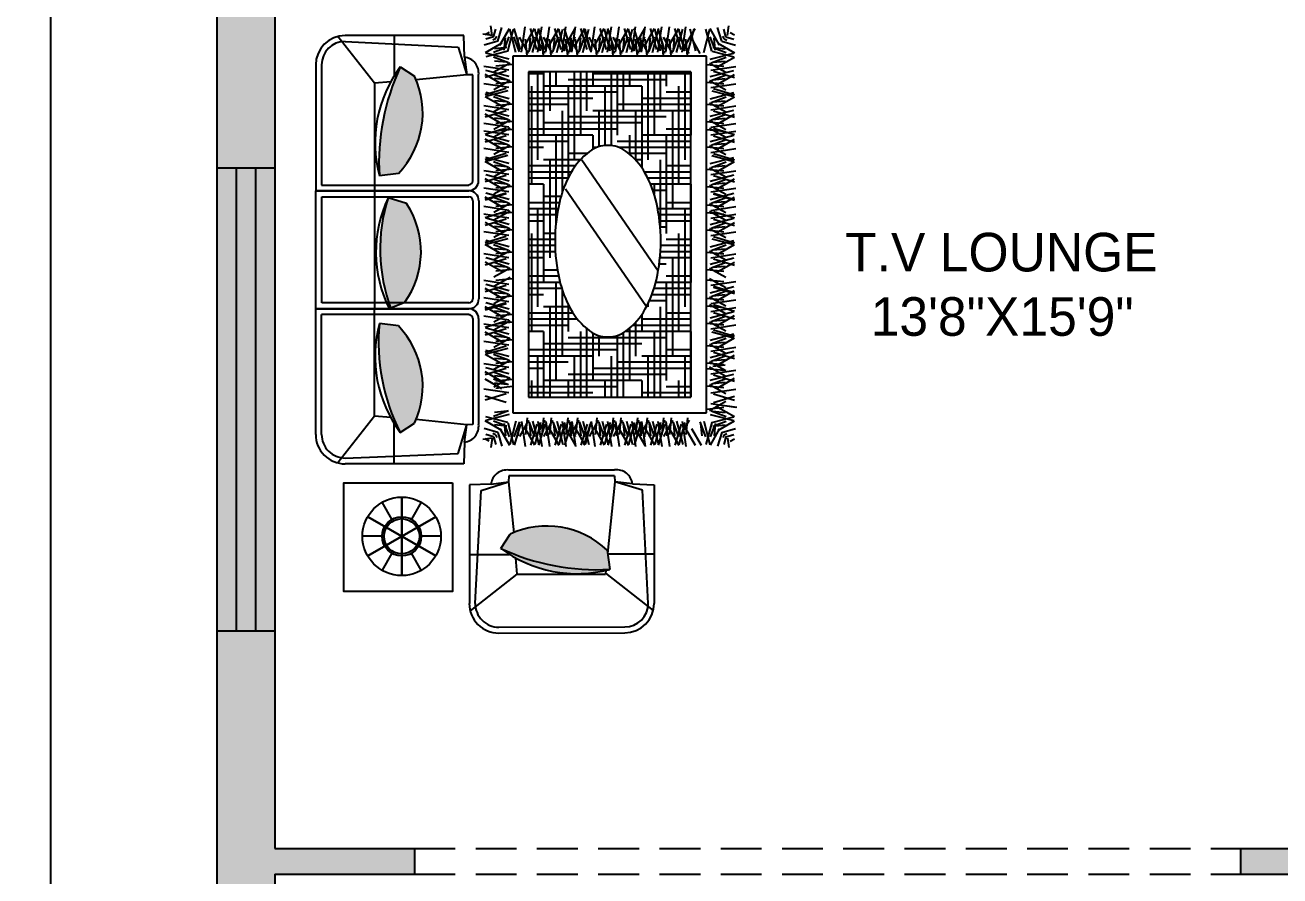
# Model space of a CAD drawing. Header units: inches. Extents: x -1202318 to 15458, y 120 to 819423.
# Drawn here: x 2437.7 to 2632.8, y 543.8 to 676.1 of the extents above; entities that cross this region are included whole.
import ezdxf

# ---------------------------------------------------------------- set-up
doc = ezdxf.new("R2010")
doc.units = ezdxf.units.IN
doc.header["$PDMODE"] = 98
doc.linetypes.add('HIDDEN', pattern=[9.525, 6.35, -3.175])
doc.styles.add('style 2', font='', dxfattribs={"height": 6})
doc.styles.get('style 2').set_extended_font_data('Bahnschrift')
doc.dimstyles.new('ISO-25', dxfattribs={"dimtxt": 6, "dimasz": 2.67, "dimexe": 1.25, "dimexo": 0.625, "dimgap": 0.645, "dimtad": 0, "dimdec": 0, "dimlunit": 3, "dimtxsty": 'style 2', "dimblk": 'DOT', "dimcen": 2.485, "dimclrd": 3, "dimclrt": 256, "dimadec": 0, "dimazin": 0, "dimtfac": 1, "dimtdec": 0, "dimtmove": 0, "dimatfit": 3, "dimfxl": 1, "dimarcsym": 1})

# ---------------------------------------------------------------- blocks, each defined once
blk = doc.blocks.new('W1')
for p, q in [((-36, 9), (-36, 0)), ((-36, 9), (36, 9)), ((36, 9), (36, 0)), ((-36, 0), (36, 0))]:
    blk.add_line(p, q)
at = {"ltscale": 0.25}
for p, q in [((-36, 6), (36, 6)), ((-36, 3), (36, 3))]:
    blk.add_line(p, q, dxfattribs=at)
blk = doc.blocks.new('A$C221E0E82')
for p, q in [((892.1, 2154.4), (904.4, 2175.6)), ((914.7, 2131.9), (925.4, 2172.8)), ((936.6, 2110), (958, 2180.9)), ((947.6, 2089.8), (997.5, 2175.6)), ((988.3, 2058.3), (1018.4, 2172.8)), ((1030.2, 2050.5), (998.1, 2172.8)), ((1068.9, 2089.8), (1019, 2175.6)), ((1087.2, 2052.8), (1067.5, 2183.6)), ((1120.6, 2050.5), (1088.5, 2172.8)), ((1092.5, 2066.4), (1125.5, 2175.7)), ((1159.3, 2089.8), (1109.5, 2175.6)), ((1177.6, 2052.8), (1157.9, 2183.6)), ((1182.9, 2066.4), (1215.9, 2175.7)), ((1194.3, 2058.3), (1224.4, 2172.8)), ((1236.2, 2050.5), (1204, 2172.8)), ((1274.9, 2089.8), (1225, 2175.6)), ((1293.2, 2052.8), (1273.4, 2183.6)), ((1326.6, 2050.5), (1294.4, 2172.8)), ((1298.4, 2066.4), (1331.4, 2175.7)), ((1365.3, 2089.8), (1315.4, 2175.6)), ((1383.6, 2052.8), (1363.8, 2183.6)), ((1388.8, 2066.4), (1421.8, 2175.7)), ((1423.8, 2052.8), (1404, 2183.6)), ((1457.2, 2050.5), (1425, 2172.8)), ((1429, 2066.4), (1462, 2175.7)), ((1495.9, 2089.8), (1446, 2175.6)), ((1514.2, 2052.8), (1494.4, 2183.6)), ((1519.4, 2066.4), (1552.4, 2175.7)), ((1530.8, 2058.3), (1560.9, 2172.8)), ((1572.7, 2050.5), (1540.6, 2172.8)), ((1611.4, 2089.8), (1561.5, 2175.6)), ((1629.7, 2052.8), (1610, 2183.6)), ((1663.1, 2050.5), (1631, 2172.8)), ((1635, 2066.4), (1668, 2175.7)), ((1701.8, 2089.8), (1652, 2175.6)), ((1720.1, 2052.8), (1700.4, 2183.6)), ((1725.4, 2066.4), (1758.4, 2175.7)), ((1758.6, 2050.5), (1726.4, 2172.8)), ((1730.4, 2066.4), (1763.4, 2175.7)), ((1797.3, 2089.8), (1747.4, 2175.6)), ((1815.6, 2052.8), (1795.8, 2183.6)), ((1820.8, 2066.4), (1853.8, 2175.7)), ((1855.7, 2052.8), (1836, 2183.6)), ((1889.2, 2050.5), (1857, 2172.8)), ((1861, 2066.4), (1894, 2175.7)), ((1927.9, 2089.8), (1878, 2175.6)), ((1946.2, 2052.8), (1926.4, 2183.6)), ((1951.4, 2066.4), (1984.4, 2175.7)), ((1962.8, 2058.3), (1992.9, 2172.8)), ((2004.7, 2050.5), (1972.6, 2172.8)), ((2043.4, 2089.8), (1993.5, 2175.6)), ((2061.7, 2052.8), (2042, 2183.6)), ((2095.1, 2050.5), (2063, 2172.8)), ((2067, 2066.4), (2100, 2175.7)), ((2133.8, 2089.8), (2083.9, 2175.6)), ((2204.8, 2052.8), (2185, 2183.6)), ((2210, 2066.4), (2243, 2175.7)), ((2243.2, 2050.5), (2211.1, 2172.8)), ((2215.1, 2066.4), (2248.1, 2175.7)), ((2281.9, 2089.8), (2232, 2175.6)), ((2300.2, 2052.8), (2280.5, 2183.6)), ((2305.5, 2066.4), (2338.5, 2175.7)), ((2340.4, 2052.8), (2320.7, 2183.6)), ((2373.8, 2050.5), (2341.7, 2172.8)), ((2345.7, 2066.4), (2378.7, 2175.7)), ((2412.5, 2089.8), (2362.6, 2175.6)), ((2430.8, 2052.8), (2411.1, 2183.6)), ((2436.1, 2066.4), (2469.1, 2175.7)), ((2447.5, 2058.3), (2477.6, 2172.8)), ((2489.4, 2050.5), (2457.2, 2172.8)), ((2528.1, 2089.8), (2478.2, 2175.6)), ((2546.4, 2052.8), (2526.6, 2183.6)), ((2579.8, 2050.5), (2547.6, 2172.8)), ((2551.6, 2066.4), (2584.6, 2175.7)), ((2618.5, 2089.8), (2568.6, 2175.6)), ((2665.1, 2052.8), (2645.4, 2183.6)), ((2698.6, 2050.5), (2666.4, 2172.8)), ((2670.4, 2066.4), (2703.4, 2175.7)), ((2737.3, 2089.8), (2687.4, 2175.6)), ((2764.1, 2052.8), (2744.3, 2183.6)), ((2769.3, 2066.4), (2802.3, 2175.7)), ((2813.7, 2066.4), (2780.7, 2175.7)), ((2818.9, 2052.8), (2838.7, 2183.6)), ((2830.9, 2139.1), (2838.4, 2188.7)), ((2837.2, 2089.8), (2887.1, 2175.6)), ((2875.9, 2050.5), (2908.1, 2172.8)), ((2917.8, 2058.3), (2887.7, 2172.8)), ((2958.6, 2089.8), (2908.7, 2175.6)), ((2969.6, 2110), (2948.2, 2180.9)), ((2991.5, 2131.9), (2980.8, 2172.8)), ((3014, 2154.4), (3001.7, 2175.6)), ((907.4, 2139.1), (857.8, 2146.6)), ((936.6, 2110), (865.6, 2088.6)), ((956.8, 2099), (871, 2049.1)), ((914.7, 2131.9), (873.8, 2121.2)), ((923.7, 2122.8), (910.8, 2115.6)), ((923.7, 2122.8), (931, 2135.8)), ((970, 2063), (976, 2127.2)), ((973.7, 2072.9), (996.2, 2132.6)), ((1049.7, 2054.9), (1020.3, 2132.6)), ((1046.5, 2063), (1040.5, 2127.2)), ((1051.3, 2046.3), (1098.5, 2130.6)), ((1058.4, 2033.2), (1067.3, 2120.3)), ((1140.1, 2054.9), (1110.7, 2132.6)), ((1136.9, 2063), (1130.9, 2127.2)), ((1141.7, 2046.3), (1188.9, 2130.6)), ((1148.8, 2033.2), (1157.8, 2120.3)), ((1255.6, 2054.9), (1226.2, 2132.6)), ((1252.5, 2063), (1246.5, 2127.2)), ((1257.2, 2046.3), (1304.4, 2130.6)), ((1264.3, 2033.2), (1273.3, 2120.3)), ((1346, 2054.9), (1316.7, 2132.6)), ((1342.9, 2063), (1336.9, 2127.2)), ((1347.7, 2046.3), (1394.8, 2130.6)), ((1354.7, 2033.2), (1363.7, 2120.3)), ((1387.8, 2046.3), (1435, 2130.6)), ((1394.9, 2033.2), (1403.9, 2120.3)), ((1476.6, 2054.9), (1447.3, 2132.6)), ((1473.5, 2063), (1467.5, 2127.2)), ((1478.3, 2046.3), (1525.4, 2130.6)), ((1485.3, 2033.2), (1494.3, 2120.3)), ((1592.2, 2054.9), (1562.8, 2132.6)), ((1589, 2063), (1583, 2127.2)), ((1593.8, 2046.3), (1641, 2130.6)), ((1600.9, 2033.2), (1609.8, 2120.3)), ((1682.6, 2054.9), (1653.2, 2132.6)), ((1679.4, 2063), (1673.4, 2127.2)), ((1684.2, 2046.3), (1731.4, 2130.6)), ((1691.3, 2033.2), (1700.3, 2120.3)), ((1778, 2054.9), (1748.6, 2132.6)), ((1774.9, 2063), (1768.9, 2127.2)), ((1779.6, 2046.3), (1826.8, 2130.6)), ((1786.7, 2033.2), (1795.7, 2120.3)), ((1819.8, 2046.3), (1867, 2130.6)), ((1826.9, 2033.2), (1835.9, 2120.3)), ((1908.6, 2054.9), (1879.2, 2132.6)), ((1905.5, 2063), (1899.5, 2127.2)), ((1910.2, 2046.3), (1957.4, 2130.6)), ((1917.3, 2033.2), (1926.3, 2120.3)), ((2024.2, 2054.9), (1994.8, 2132.6)), ((2021, 2063), (2015, 2127.2)), ((2025.8, 2046.3), (2073, 2130.6)), ((2032.9, 2033.2), (2041.8, 2120.3)), ((2114.6, 2054.9), (2085.2, 2132.6)), ((2111.4, 2063), (2105.4, 2127.2)), ((2116.2, 2046.3), (2163.4, 2130.6)), ((2123.3, 2033.2), (2132.2, 2120.3)), ((2168.9, 2046.3), (2216, 2130.6)), ((2175.9, 2033.2), (2184.9, 2120.3)), ((2262.7, 2054.9), (2233.3, 2132.6)), ((2259.5, 2063), (2253.5, 2127.2)), ((2264.3, 2046.3), (2311.5, 2130.6)), ((2271.4, 2033.2), (2280.4, 2120.3)), ((2304.5, 2046.3), (2351.7, 2130.6)), ((2311.6, 2033.2), (2320.5, 2120.3)), ((2393.3, 2054.9), (2363.9, 2132.6)), ((2390.1, 2063), (2384.1, 2127.2)), ((2394.9, 2046.3), (2442.1, 2130.6)), ((2402, 2033.2), (2411, 2120.3)), ((2508.8, 2054.9), (2479.4, 2132.6)), ((2505.7, 2063), (2499.7, 2127.2)), ((2510.4, 2046.3), (2557.6, 2130.6)), ((2517.5, 2033.2), (2526.5, 2120.3)), ((2599.2, 2054.9), (2569.9, 2132.6)), ((2596.1, 2063), (2590.1, 2127.2)), ((2600.8, 2046.3), (2648, 2130.6)), ((2607.9, 2033.2), (2616.9, 2120.3)), ((2624.5, 2063), (2618.5, 2127.2)), ((2629.2, 2046.3), (2676.4, 2130.6)), ((2636.3, 2033.2), (2645.3, 2120.3)), ((2718, 2054.9), (2688.6, 2132.6)), ((2714.9, 2063), (2708.9, 2127.2)), ((2719.6, 2046.3), (2766.8, 2130.6)), ((2726.7, 2033.2), (2735.7, 2120.3)), ((2854.9, 2046.3), (2807.7, 2130.6)), ((2847.8, 2033.2), (2838.8, 2120.3)), ((2856.5, 2054.9), (2885.9, 2132.6)), ((2859.6, 2063), (2865.6, 2127.2)), ((2932.5, 2072.9), (2909.9, 2132.6)), ((2936.2, 2063), (2930.2, 2127.2)), ((2949.4, 2099), (3035.2, 2049.1)), ((2969.6, 2110), (3040.5, 2088.6)), ((2982.4, 2122.8), (2975.2, 2135.8)), ((2982.4, 2122.8), (2995.3, 2115.6)), ((2991.5, 2131.9), (3032.4, 2121.2)), ((2998.7, 2139.1), (3048.3, 2146.6)), ((988.3, 2058.3), (873.8, 2028.1)), ((996, 2016.3), (873.8, 2048.5)), ((996, 2016.3), (873.8, 2048.5)), ((973.7, 2072.9), (913.9, 2050.4)), ((983.6, 2076.6), (919.4, 2070.6)), ((2868, 2031.6), (1015, 2031.6)), ((1015, 2031.6), (1015, 1024.9)), ((2868, 1024.9), (2868, 2031.6)), ((2910.1, 2016.3), (3032.4, 2048.5)), ((2910.1, 2016.3), (3032.4, 2048.5)), ((2914.5, 1996.9), (2992.2, 2026.3)), ((2914.5, 1996.9), (2992.2, 2026.3)), ((2917.8, 2058.3), (3032.4, 2028.1)), ((2922.6, 2076.6), (2986.7, 2070.6)), ((2932.5, 2072.9), (2992.2, 2050.4)), ((956.8, 1922.3), (871, 1972.2)), ((956.8, 1922.3), (871, 1972.2)), ((988.3, 1976.2), (873.8, 1946.1)), ((996, 1934.3), (873.8, 1966.5)), ((996, 1934.3), (873.8, 1966.5)), ((1000.3, 1998.7), (916, 1951.5)), ((2922.6, 2000), (2986.7, 2006)), ((2922.6, 2000), (2986.7, 2006)), ((2949.4, 1952.3), (3035.2, 2002.2)), ((2949.4, 1952.3), (3035.2, 2002.2)), ((2949.4, 1922.3), (3035.2, 1972.2)), ((2949.4, 1922.3), (3035.2, 1972.2)), ((993.8, 1904), (863, 1923.8)), ((980.2, 1898.8), (870.8, 1865.8)), ((988.3, 1917.5), (873.8, 1887.3)), ((996, 1875.5), (873.8, 1907.7)), ((996, 1875.5), (873.8, 1907.7)), ((1000.3, 1939.9), (916, 1892.8)), ((1013.4, 1932.9), (926.3, 1923.9)), ((2786.4, 1950), (1096.6, 1950)), ((1096.6, 1950), (1096.6, 1106.5)), ((1096.6, 1949.2), (1425.2, 1949.2)), ((1096.6, 1917.4), (1552.7, 1917.4)), ((1106.5, 1949.2), (1106.5, 1439.3)), ((1170.2, 1950), (1170.2, 1949.2)), ((1202.1, 1950), (1202.1, 1821.8)), ((1234, 1950), (1234, 1694.3)), ((1265.8, 1950), (1265.8, 1566.8)), ((1297.7, 1949.2), (1297.7, 1439.3)), ((1361.4, 1950), (1361.4, 1949.2)), ((1393.3, 1950), (1393.3, 1821.8)), ((1425.2, 1950), (1425.2, 1694.3)), ((1457.1, 1950), (1457.1, 1566.8)), ((1488.9, 1949.2), (1488.9, 1576.4)), ((1552.7, 1950), (1552.7, 1949.2)), ((1584.6, 1950), (1584.6, 1821.8)), ((1616.4, 1950), (1616.4, 1708.5)), ((1648.3, 1950), (1648.3, 1725.4)), ((1680.2, 1949.2), (2190.1, 1949.2)), ((1680.2, 1949.2), (1680.2, 1739.9)), ((1743.9, 1950), (1743.9, 1949.2)), ((1775.8, 1950), (1775.8, 1821.8)), ((1807.7, 1950), (1807.7, 1777.2)), ((1807.7, 1917.4), (2317.6, 1917.4)), ((1839.5, 1950), (1839.5, 1782.7)), ((1871.4, 1949.2), (1871.4, 1787)), ((1935.2, 1950), (1935.2, 1949.2)), ((1967, 1950), (1967, 1821.8)), ((1998.9, 1950), (1998.9, 1792.7)), ((2030.8, 1950), (2030.8, 1791.3)), ((2062.7, 1949.2), (2062.7, 1788.8)), ((2126.4, 1950), (2126.4, 1949.2)), ((2158.3, 1950), (2158.3, 1821.8)), ((2190.1, 1950), (2190.1, 1766.9)), ((2222, 1950), (2222, 1757.8)), ((2253.9, 1949.2), (2253.9, 1746.7)), ((2317.6, 1950), (2317.6, 1949.2)), ((2349.5, 1950), (2349.5, 1821.8)), ((2381.4, 1950), (2381.4, 1694.3)), ((2413.3, 1950), (2413.3, 1646.5)), ((2445.1, 1949.2), (2445.1, 1608.2)), ((2445.1, 1949.2), (2786.4, 1949.2)), ((2508.9, 1950), (2508.9, 1949.2)), ((2540.7, 1950), (2540.7, 1821.8)), ((2572.6, 1950), (2572.6, 1694.3)), ((2572.6, 1917.4), (2786.4, 1917.4)), ((2604.5, 1950), (2604.5, 1566.8)), ((2636.4, 1949.2), (2636.4, 1439.3)), ((2700.1, 1950), (2700.1, 1949.2)), ((2732, 1950), (2732, 1821.8)), ((2763.9, 1950), (2763.9, 1694.3)), ((2786.4, 1106.5), (2786.4, 1950)), ((2892.8, 1932.9), (2979.8, 1923.9)), ((2905.9, 1939.9), (2990.2, 1892.8)), ((2910.1, 1875.5), (3032.4, 1907.7)), ((2910.1, 1875.5), (3032.4, 1907.7)), ((2912.3, 1904), (3043.1, 1923.8)), ((2917.8, 1917.5), (3032.4, 1887.3)), ((2926, 1898.8), (3035.3, 1865.8)), ((993.8, 1818.6), (863, 1838.3)), ((956.8, 1836.9), (871, 1886.7)), ((956.8, 1836.9), (871, 1886.7)), ((991.7, 1856.1), (913.9, 1885.5)), ((991.7, 1856.1), (913.9, 1885.5)), ((1000.3, 1854.5), (916, 1807.3)), ((983.6, 1859.3), (919.4, 1865.3)), ((983.6, 1859.3), (919.4, 1865.3)), ((1013.4, 1847.4), (926.3, 1838.4)), ((1170.2, 1885.5), (1680.2, 1885.5)), ((1297.7, 1853.6), (1807.7, 1853.6)), ((1935.2, 1885.5), (2445.1, 1885.5)), ((2062.7, 1853.6), (2572.6, 1853.6)), ((2700.1, 1885.5), (2786.4, 1885.5)), ((2892.8, 1847.4), (2979.8, 1838.4)), ((2905.9, 1854.5), (2990.2, 1807.3)), ((2912.3, 1818.6), (3043.1, 1838.3)), ((2914.5, 1856.1), (2992.2, 1885.5)), ((2914.5, 1856.1), (2992.2, 1885.5)), ((2922.6, 1859.3), (2986.7, 1865.3)), ((2922.6, 1859.3), (2986.7, 1865.3)), ((2949.4, 1836.9), (3035.2, 1886.7)), ((2949.4, 1836.9), (3035.2, 1886.7)), ((993.8, 1778.4), (863, 1798.1)), ((980.2, 1813.3), (870.8, 1780.3)), ((980.2, 1773.1), (870.8, 1740.1)), ((956.8, 1711.2), (871, 1761.1)), ((956.8, 1711.2), (871, 1761.1)), ((988.3, 1791.8), (873.8, 1761.7)), ((996, 1749.9), (873.8, 1782)), ((996, 1749.9), (873.8, 1782)), ((1000.3, 1814.3), (916, 1767.1)), ((983.6, 1819), (919.4, 1825)), ((983.6, 1819), (919.4, 1825)), ((1013.4, 1807.2), (926.3, 1798.2)), ((1096.6, 1821.8), (1170.2, 1821.8)), ((1096.6, 1789.9), (1297.7, 1789.9)), ((1138.3, 1821.8), (1138.3, 1311.8)), ((1329.6, 1821.8), (1329.6, 1311.8)), ((1425.2, 1821.8), (1935.2, 1821.8)), ((1520.8, 1821.8), (1520.8, 1627.6)), ((1552.7, 1789.9), (1900.3, 1789.9)), ((2131.4, 1779.4), (1555.5, 1382.1)), ((1712, 1821.8), (1712, 1752.2)), ((1903.3, 1821.8), (1903.3, 1790.1)), ((2050.7, 1789.9), (2062.7, 1789.9)), ((2094.5, 1821.8), (2094.5, 1785.1)), ((2190.1, 1821.8), (2700.1, 1821.8)), ((2285.8, 1821.8), (2285.8, 1733.4)), ((2317.6, 1789.9), (2786.4, 1789.9)), ((2477, 1821.8), (2477, 1311.8)), ((2668.2, 1821.8), (2668.2, 1311.8)), ((2892.8, 1807.2), (2979.8, 1798.2)), ((2905.9, 1814.3), (2990.2, 1767.1)), ((2910.1, 1749.9), (3032.4, 1782)), ((2910.1, 1749.9), (3032.4, 1782)), ((2912.3, 1778.4), (3043.1, 1798.1)), ((2917.8, 1791.8), (3032.4, 1761.7)), ((2922.6, 1819), (2986.7, 1825)), ((2922.6, 1819), (2986.7, 1825)), ((2926, 1813.3), (3035.3, 1780.3)), ((2926, 1773.1), (3035.3, 1740.1)), ((2949.4, 1711.2), (3035.2, 1761.1)), ((2949.4, 1711.2), (3035.2, 1761.1)), ((993.8, 1692.9), (863, 1712.6)), ((956.8, 1660.9), (871, 1710.8)), ((956.8, 1660.9), (871, 1710.8)), ((991.7, 1730.4), (913.9, 1759.8)), ((991.7, 1730.4), (913.9, 1759.8)), ((991.7, 1680.2), (913.9, 1709.5)), ((991.7, 1680.2), (913.9, 1709.5)), ((1000.3, 1728.8), (916, 1681.6)), ((983.6, 1733.6), (919.4, 1739.6)), ((983.6, 1733.6), (919.4, 1739.6)), ((1013.4, 1721.7), (926.3, 1712.8)), ((1096.6, 1758), (1425.2, 1758)), ((1096.6, 1726.1), (1552.7, 1726.1)), ((1680.2, 1758), (1729.5, 1758)), ((2311.8, 1716.3), (1706.2, 1298.4)), ((2301.2, 1726.1), (2317.6, 1726.1)), ((2445.1, 1758), (2786.4, 1758)), ((2572.6, 1726.1), (2786.4, 1726.1)), ((2892.8, 1721.7), (2979.8, 1712.8)), ((2905.9, 1728.8), (2990.2, 1681.6)), ((2912.3, 1692.9), (3043.1, 1712.6)), ((2914.5, 1730.4), (2992.2, 1759.8)), ((2914.5, 1730.4), (2992.2, 1759.8)), ((2914.5, 1680.2), (2992.2, 1709.5)), ((2914.5, 1680.2), (2992.2, 1709.5)), ((2922.6, 1733.6), (2986.7, 1739.6)), ((2922.6, 1733.6), (2986.7, 1739.6)), ((2949.4, 1660.9), (3035.2, 1710.8)), ((2949.4, 1660.9), (3035.2, 1710.8)), ((3270, 1697.4), (3225.5, 1555.1)), ((3237.1, 1645.7), (3241.3, 1758.6)), ((3241.3, 1758.6), (3857.3, 1758.6)), ((3857.3, 1728), (3270, 1697.4)), ((3602.3, 1758.6), (3602.3, 1517.5)), ((3700.6, 1506.6), (3894.8, 1754)), ((993.8, 1642.6), (863, 1662.4)), ((980.2, 1687.6), (870.8, 1654.6)), ((980.2, 1637.4), (870.8, 1604.4)), ((988.3, 1656.1), (873.8, 1626)), ((996, 1614.2), (873.8, 1646.3)), ((996, 1614.2), (873.8, 1646.3)), ((1000.3, 1678.6), (916, 1631.4)), ((983.6, 1683.3), (919.4, 1689.3)), ((983.6, 1683.3), (919.4, 1689.3)), ((1013.4, 1671.5), (926.3, 1662.5)), ((1096.6, 1630.5), (1170.2, 1630.5)), ((1170.2, 1694.3), (1594, 1694.3)), ((1170.2, 1694.3), (1170.2, 1184.3)), ((1297.7, 1662.4), (1553.9, 1662.4)), ((1361.4, 1694.3), (1361.4, 1184.3)), ((1425.2, 1630.5), (1523.3, 1630.5)), ((1552.7, 1694.3), (1552.7, 1661.2)), ((2357, 1694.3), (2445.1, 1694.3)), ((2397, 1662.4), (2572.6, 1662.4)), ((2427.7, 1630.5), (2700.1, 1630.5)), ((2508.9, 1694.3), (2508.9, 1184.3)), ((2700.1, 1694.3), (2700.1, 1184.3)), ((2700.1, 1694.3), (2786.4, 1694.3)), ((2892.8, 1671.5), (2979.8, 1662.5)), ((2905.9, 1678.6), (2990.2, 1631.4)), ((2910.1, 1614.2), (3032.4, 1646.3)), ((2910.1, 1614.2), (3032.4, 1646.3)), ((2912.3, 1642.6), (3043.1, 1662.4)), ((2917.8, 1656.1), (3032.4, 1626)), ((2922.6, 1683.3), (2986.7, 1689.3)), ((2922.6, 1683.3), (2986.7, 1689.3)), ((2926, 1687.6), (3035.3, 1654.6)), ((2926, 1637.4), (3035.3, 1604.4)), ((3237.1, 1645.7), (3225.5, 1555.1)), ((993.8, 1557.2), (863, 1576.9)), ((956.8, 1575.5), (871, 1625.4)), ((956.8, 1575.5), (871, 1625.4)), ((991.7, 1594.7), (913.9, 1624.1)), ((991.7, 1594.7), (913.9, 1624.1)), ((1000.3, 1593.1), (916, 1545.9)), ((983.6, 1597.9), (919.4, 1603.9)), ((983.6, 1597.9), (919.4, 1603.9)), ((1013.4, 1586), (926.3, 1577)), ((1096.6, 1598.6), (1297.7, 1598.6)), ((1096.6, 1566.8), (1425.2, 1566.8)), ((1202.1, 1566.8), (1202.1, 1106.5)), ((1393.3, 1566.8), (1393.3, 1106.5)), ((2451.2, 1598.6), (2786.4, 1598.6)), ((2465.5, 1566.8), (2786.4, 1566.8)), ((2540.7, 1566.8), (2540.7, 1106.5)), ((2732, 1566.8), (2732, 1106.5)), ((2892.8, 1586), (2979.8, 1577)), ((2905.9, 1593.1), (2990.2, 1545.9)), ((2912.3, 1557.2), (3043.1, 1576.9)), ((2914.5, 1594.7), (2992.2, 1624.1)), ((2914.5, 1594.7), (2992.2, 1624.1)), ((2922.6, 1597.9), (2986.7, 1603.9)), ((2922.6, 1597.9), (2986.7, 1603.9)), ((2949.4, 1575.5), (3035.2, 1625.4)), ((2949.4, 1575.5), (3035.2, 1625.4)), ((3980.8, 951.3), (3979.7, 1605.6)), ((4011.4, 951.3), (4010.3, 1605.6)), ((993.8, 1517), (863, 1536.7)), ((980.2, 1551.9), (870.8, 1518.9)), ((980.2, 1511.7), (870.8, 1478.7)), ((988.3, 1530.4), (873.8, 1500.3)), ((996, 1488.5), (873.8, 1520.6)), ((996, 1488.5), (873.8, 1520.6)), ((1000.3, 1552.9), (916, 1505.7)), ((983.6, 1557.7), (919.4, 1563.7)), ((983.6, 1557.7), (919.4, 1563.7)), ((1013.4, 1545.8), (926.3, 1536.8)), ((1096.6, 1534.9), (1478.8, 1534.9)), ((1170.2, 1503), (1478.7, 1503)), ((2572.6, 1534.9), (2786.4, 1534.9)), ((2700.1, 1503), (2786.4, 1503)), ((2892.8, 1545.8), (2979.8, 1536.8)), ((2905.9, 1552.9), (2990.2, 1505.7)), ((2910.1, 1488.5), (3032.4, 1520.6)), ((2910.1, 1488.5), (3032.4, 1520.6)), ((2912.3, 1517), (3043.1, 1536.7)), ((2917.8, 1530.4), (3032.4, 1500.3)), ((2922.6, 1557.7), (2986.7, 1563.7)), ((2922.6, 1557.7), (2986.7, 1563.7)), ((2926, 1551.9), (3035.3, 1518.9)), ((2926, 1511.7), (3035.3, 1478.7)), ((3164.8, 1553.1), (3164.8, 1003.5)), ((3194.4, 1553.5), (3225.5, 1555.1)), ((3195.4, 1553.1), (3195.4, 1003.5)), ((3225.5, 1555.1), (3598.5, 1517)), ((3581, 1514.7), (3680.6, 1527.8)), ((3685.5, 1508.2), (3705.4, 1506.1)), ((3705.4, 1045.6), (3705.4, 1506.1)), ((993.8, 1431.5), (863, 1451.3)), ((956.8, 1449.8), (871, 1499.7)), ((956.8, 1449.8), (871, 1499.7)), ((991.7, 1469.1), (913.9, 1498.4)), ((991.7, 1469.1), (913.9, 1498.4)), ((1000.3, 1467.4), (916, 1420.3)), ((983.6, 1472.2), (919.4, 1478.2)), ((983.6, 1472.2), (919.4, 1478.2)), ((1013.4, 1460.3), (926.3, 1451.4)), ((1096.6, 1439.3), (1170.2, 1439.3)), ((1234, 1439.3), (1234, 1106.5)), ((1297.7, 1471.2), (1485.1, 1471.2)), ((1425.2, 1439.3), (1425.2, 1106.5)), ((1425.2, 1439.3), (1499.1, 1439.3)), ((1488.9, 1460.3), (1488.9, 1439.3)), ((2451.9, 1439.3), (2700.1, 1439.3)), ((2465.9, 1471.2), (2572.6, 1471.2)), ((2572.6, 1439.3), (2572.6, 1106.5)), ((2763.9, 1439.3), (2763.9, 1106.5)), ((2892.8, 1460.3), (2979.8, 1451.4)), ((2905.9, 1467.4), (2990.2, 1420.3)), ((2912.3, 1431.5), (3043.1, 1451.3)), ((2914.5, 1469.1), (2992.2, 1498.4)), ((2914.5, 1469.1), (2992.2, 1498.4)), ((2922.6, 1472.2), (2986.7, 1478.2)), ((2922.6, 1472.2), (2986.7, 1478.2)), ((2949.4, 1449.8), (3035.2, 1499.7)), ((2949.4, 1449.8), (3035.2, 1499.7)), ((980.2, 1426.3), (870.8, 1393.3)), ((980.2, 1411.2), (870.8, 1378.2)), ((956.8, 1349.3), (871, 1399.1)), ((956.8, 1349.3), (871, 1399.1)), ((988.3, 1429.9), (873.8, 1399.8)), ((996, 1388), (873.8, 1420.1)), ((996, 1388), (873.8, 1420.1)), ((991.7, 1368.5), (913.9, 1397.9)), ((991.7, 1368.5), (913.9, 1397.9)), ((983.6, 1371.7), (919.4, 1377.7)), ((983.6, 1371.7), (919.4, 1377.7)), ((1096.6, 1407.4), (1297.7, 1407.4)), ((1096.6, 1375.5), (1425.2, 1375.5)), ((1520.8, 1409.1), (1520.8, 1311.8)), ((1552.7, 1375.4), (1552.7, 1184.3)), ((2428.7, 1407.4), (2786.4, 1407.4)), ((2445.1, 1375.5), (2786.4, 1375.5)), ((2910.1, 1388), (3032.4, 1420.1)), ((2910.1, 1388), (3032.4, 1420.1)), ((2914.5, 1368.5), (2992.2, 1397.9)), ((2914.5, 1368.5), (2992.2, 1397.9)), ((2917.8, 1429.9), (3032.4, 1399.8)), ((2922.6, 1371.7), (2986.7, 1377.7)), ((2922.6, 1371.7), (2986.7, 1377.7)), ((2926, 1426.3), (3035.3, 1393.3)), ((2926, 1411.2), (3035.3, 1378.2)), ((2949.4, 1349.3), (3035.2, 1399.1)), ((2949.4, 1349.3), (3035.2, 1399.1)), ((993.8, 1331), (863, 1350.7)), ((980.2, 1325.7), (870.8, 1292.7)), ((956.8, 1299), (871, 1348.9)), ((956.8, 1299), (871, 1348.9)), ((991.7, 1318.3), (913.9, 1347.6)), ((991.7, 1318.3), (913.9, 1347.6)), ((1000.3, 1366.9), (916, 1319.7)), ((1000.3, 1316.6), (916, 1269.5)), ((983.6, 1321.4), (919.4, 1327.4)), ((983.6, 1321.4), (919.4, 1327.4)), ((1013.4, 1359.8), (926.3, 1350.8)), ((1013.4, 1309.5), (926.3, 1300.6)), ((1096.6, 1343.7), (1552.7, 1343.7)), ((1170.2, 1311.8), (1647.2, 1311.8)), ((1265.8, 1311.8), (1265.8, 1106.5)), ((1457.1, 1311.8), (1457.1, 1106.5)), ((1584.6, 1349.1), (1584.6, 1106.5)), ((1616.4, 1328.2), (1616.4, 1106.5)), ((1648.3, 1311.3), (1648.3, 1106.5)), ((2303.8, 1311.8), (2445.1, 1311.8)), ((2317.6, 1318.9), (2317.6, 1184.3)), ((2349.5, 1337.4), (2349.5, 1106.5)), ((2381.4, 1360.7), (2381.4, 1106.5)), ((2413.3, 1311.8), (2413.3, 1106.5)), ((2572.6, 1343.7), (2786.4, 1343.7)), ((2604.5, 1311.8), (2604.5, 1106.5)), ((2700.1, 1311.8), (2786.4, 1311.8)), ((2892.8, 1359.8), (2979.8, 1350.8)), ((2892.8, 1309.5), (2979.8, 1300.6)), ((2905.9, 1366.9), (2990.2, 1319.7)), ((2905.9, 1316.6), (2990.2, 1269.5)), ((2912.3, 1331), (3043.1, 1350.7)), ((2914.5, 1318.3), (2992.2, 1347.6)), ((2914.5, 1318.3), (2992.2, 1347.6)), ((2922.6, 1321.4), (2986.7, 1327.4)), ((2922.6, 1321.4), (2986.7, 1327.4)), ((2926, 1325.7), (3035.3, 1292.7)), ((2949.4, 1299), (3035.2, 1348.9)), ((2949.4, 1299), (3035.2, 1348.9)), ((993.8, 1280.7), (863, 1300.5)), ((980.2, 1275.5), (870.8, 1242.4)), ((956.8, 1213.5), (871, 1263.4)), ((956.8, 1213.5), (871, 1263.4)), ((988.3, 1294.1), (873.8, 1264)), ((996, 1252.2), (873.8, 1284.4)), ((996, 1252.2), (873.8, 1284.4)), ((991.7, 1232.8), (913.9, 1262.2)), ((991.7, 1232.8), (913.9, 1262.2)), ((983.6, 1235.9), (919.4, 1241.9)), ((983.6, 1235.9), (919.4, 1241.9)), ((1096.6, 1248), (1170.2, 1248)), ((1297.7, 1279.9), (1725.7, 1279.9)), ((1425.2, 1248), (1886.7, 1248)), ((1743.9, 1274.3), (1743.9, 1184.3)), ((1775.8, 1266.1), (1775.8, 1106.5)), ((1807.7, 1259.5), (1807.7, 1106.5)), ((1839.5, 1254), (1839.5, 1106.5)), ((1935.2, 1244.6), (1935.2, 1184.3)), ((1967, 1243.7), (1967, 1106.5)), ((1998.9, 1244), (1998.9, 1106.5)), ((2030.8, 1245.4), (2030.8, 1106.5)), ((2126.4, 1256.4), (2126.4, 1184.3)), ((2158.3, 1262.4), (2158.3, 1106.5)), ((2190.1, 1269.7), (2190.1, 1106.5)), ((2190.1, 1248), (2700.1, 1248)), ((2222, 1278.9), (2222, 1106.5)), ((2225.3, 1279.9), (2572.6, 1279.9)), ((2910.1, 1252.2), (3032.4, 1284.4)), ((2910.1, 1252.2), (3032.4, 1284.4)), ((2912.3, 1280.7), (3043.1, 1300.5)), ((2914.5, 1232.8), (2992.2, 1262.2)), ((2914.5, 1232.8), (2992.2, 1262.2)), ((2917.8, 1294.1), (3032.4, 1264)), ((2922.6, 1235.9), (2986.7, 1241.9)), ((2922.6, 1235.9), (2986.7, 1241.9)), ((2926, 1275.5), (3035.3, 1242.4)), ((2949.4, 1213.5), (3035.2, 1263.4)), ((2949.4, 1213.5), (3035.2, 1263.4)), ((993.8, 1195.3), (863, 1215)), ((993.8, 1155), (863, 1174.8)), ((980.2, 1190), (870.8, 1157)), ((1000.3, 1231.2), (916, 1184)), ((1000.3, 1191), (916, 1143.8)), ((983.6, 1195.7), (919.4, 1201.7)), ((983.6, 1195.7), (919.4, 1201.7)), ((1013.4, 1224.1), (926.3, 1215.1)), ((1013.4, 1183.9), (926.3, 1174.9)), ((1096.6, 1216.2), (1297.7, 1216.2)), ((1096.6, 1184.3), (1425.2, 1184.3)), ((1106.5, 1184.3), (1106.5, 1106.5)), ((1297.7, 1184.3), (1297.7, 1106.5)), ((1488.9, 1184.3), (1488.9, 1106.5)), ((1552.7, 1216.2), (2062.7, 1216.2)), ((1680.2, 1184.3), (2190.1, 1184.3)), ((1680.2, 1184.3), (1680.2, 1106.5)), ((1871.4, 1184.3), (1871.4, 1106.5)), ((2062.7, 1184.3), (2062.7, 1106.5)), ((2253.9, 1184.3), (2253.9, 1106.5)), ((2317.6, 1216.2), (2786.4, 1216.2)), ((2445.1, 1184.3), (2786.4, 1184.3)), ((2445.1, 1184.3), (2445.1, 1106.5)), ((2636.4, 1184.3), (2636.4, 1106.5)), ((2892.8, 1224.1), (2979.8, 1215.1)), ((2892.8, 1183.9), (2979.8, 1174.9)), ((2905.9, 1231.2), (2990.2, 1184)), ((2905.9, 1191), (2990.2, 1143.8)), ((2912.3, 1195.3), (3043.1, 1215)), ((2912.3, 1155), (3043.1, 1174.8)), ((2922.6, 1195.7), (2986.7, 1201.7)), ((2922.6, 1195.7), (2986.7, 1201.7)), ((2926, 1190), (3035.3, 1157)), ((980.2, 1149.8), (870.8, 1116.8)), ((956.8, 1087.9), (871, 1137.8)), ((956.8, 1087.9), (871, 1137.8)), ((988.3, 1168.5), (873.8, 1138.4)), ((996, 1126.6), (873.8, 1158.7)), ((996, 1126.6), (873.8, 1158.7)), ((991.7, 1107.1), (913.9, 1136.5)), ((991.7, 1107.1), (913.9, 1136.5)), ((983.6, 1110.3), (919.4, 1116.3)), ((983.6, 1110.3), (919.4, 1116.3)), ((1096.6, 1152.4), (1552.7, 1152.4)), ((1170.2, 1120.6), (1680.2, 1120.6)), ((1807.7, 1152.4), (2317.6, 1152.4)), ((1935.2, 1120.6), (2445.1, 1120.6)), ((2572.6, 1152.4), (2786.4, 1152.4)), ((2700.1, 1120.6), (2786.4, 1120.6)), ((2910.1, 1126.6), (3032.4, 1158.7)), ((2910.1, 1126.6), (3032.4, 1158.7)), ((2914.5, 1107.1), (2992.2, 1136.5)), ((2914.5, 1107.1), (2992.2, 1136.5)), ((2917.8, 1168.5), (3032.4, 1138.4)), ((2922.6, 1110.3), (2986.7, 1116.3)), ((2922.6, 1110.3), (2986.7, 1116.3)), ((2926, 1149.8), (3035.3, 1116.8)), ((2949.4, 1087.9), (3035.2, 1137.8)), ((2949.4, 1087.9), (3035.2, 1137.8)), ((993.8, 1069.6), (863, 1089.3)), ((980.2, 1064.3), (870.8, 1031.3)), ((991.7, 1059.6), (913.9, 1030.3)), ((991.7, 1059.6), (913.9, 1030.3)), ((1000.3, 1105.5), (916, 1058.3)), ((983.6, 1056.5), (919.4, 1050.5)), ((983.6, 1056.5), (919.4, 1050.5)), ((1013.4, 1098.4), (926.3, 1089.5)), ((1096.6, 1106.5), (2786.4, 1106.5)), ((2892.8, 1098.4), (2979.8, 1089.5)), ((2905.9, 1105.5), (2990.2, 1058.3)), ((2912.3, 1069.6), (3043.1, 1089.3)), ((2914.5, 1059.6), (2992.2, 1030.3)), ((2914.5, 1059.6), (2992.2, 1030.3)), ((2922.6, 1056.5), (2986.7, 1050.5)), ((2922.6, 1056.5), (2986.7, 1050.5)), ((2926, 1064.3), (3035.3, 1031.3)), ((3621.7, 1039), (3705.4, 1045.6)), ((3705.4, 1045.6), (3895.9, 803)), ((956.8, 957.6), (871, 1007.4)), ((996, 1040.2), (873.8, 1008)), ((996, 1040.2), (873.8, 1008)), ((988.3, 998.3), (873.8, 1028.4)), ((973.7, 983.6), (913.9, 1006.2)), ((983.6, 980), (919.4, 986)), ((970, 993.6), (976, 929.4)), ((973.7, 983.6), (996.2, 923.9)), ((988.3, 998.3), (1018.4, 883.7)), ((1030.2, 1006), (998.1, 883.7)), ((1015, 1024.9), (2868, 1024.9)), ((1049.7, 1001.6), (1020.3, 923.9)), ((1046.5, 993.6), (1040.5, 929.4)), ((1046.5, 993.6), (1040.5, 929.4)), ((1051.3, 1010.3), (1098.5, 926)), ((1058.4, 1023.3), (1067.3, 936.3)), ((1087.2, 1003.8), (1067.5, 873)), ((1120.6, 1006), (1088.5, 883.7)), ((1092.5, 990.1), (1125.5, 880.8)), ((1140.1, 1001.6), (1110.7, 923.9)), ((1136.9, 993.6), (1130.9, 929.4)), ((1141.7, 1010.3), (1188.9, 926)), ((1148.8, 1023.3), (1157.8, 936.3)), ((1177.6, 1003.8), (1157.9, 873)), ((1182.9, 990.1), (1215.9, 880.8)), ((1194.3, 998.3), (1224.4, 883.7)), ((1236.2, 1006), (1204, 883.7)), ((1255.6, 1001.6), (1226.2, 923.9)), ((1252.5, 993.6), (1246.5, 929.4)), ((1257.2, 1010.3), (1304.4, 926)), ((1264.3, 1023.3), (1273.3, 936.3)), ((1293.2, 1003.8), (1273.4, 873)), ((1326.6, 1006), (1294.4, 883.7)), ((1298.4, 990.1), (1331.4, 880.8)), ((1346, 1001.6), (1316.7, 923.9)), ((1342.9, 993.6), (1336.9, 929.4)), ((1347.7, 1010.3), (1394.8, 926)), ((1354.7, 1023.3), (1363.7, 936.3)), ((1383.6, 1003.8), (1363.8, 873)), ((1387.8, 1010.3), (1435, 926)), ((1388.8, 990.1), (1421.8, 880.8)), ((1394.9, 1023.3), (1403.9, 936.3)), ((1423.8, 1003.8), (1404, 873)), ((1457.2, 1006), (1425, 883.7)), ((1429, 990.1), (1462, 880.8)), ((1476.6, 1001.6), (1447.3, 923.9)), ((1473.5, 993.6), (1467.5, 929.4)), ((1478.3, 1010.3), (1525.4, 926)), ((1485.3, 1023.3), (1494.3, 936.3)), ((1514.2, 1003.8), (1494.4, 873)), ((1519.4, 990.1), (1552.4, 880.8)), ((1530.8, 998.3), (1560.9, 883.7)), ((1572.7, 1006), (1540.6, 883.7)), ((1592.2, 1001.6), (1562.8, 923.9)), ((1589, 993.6), (1583, 929.4)), ((1593.8, 1010.3), (1641, 926)), ((1600.9, 1023.3), (1609.8, 936.3)), ((1629.7, 1003.8), (1610, 873)), ((1663.1, 1006), (1631, 883.7)), ((1635, 990.1), (1668, 880.8)), ((1682.6, 1001.6), (1653.2, 923.9)), ((1679.4, 993.6), (1673.4, 929.4)), ((1684.2, 1010.3), (1731.4, 926)), ((1691.3, 1023.3), (1700.3, 936.3)), ((1720.1, 1003.8), (1700.4, 873)), ((1725.4, 990.1), (1758.4, 880.8)), ((1758.6, 1006), (1726.4, 883.7)), ((1730.4, 990.1), (1763.4, 880.8)), ((1778, 1001.6), (1748.6, 923.9)), ((1774.9, 993.6), (1768.9, 929.4)), ((1779.6, 1010.3), (1826.8, 926)), ((1786.7, 1023.3), (1795.7, 936.3)), ((1815.6, 1003.8), (1795.8, 873)), ((1819.8, 1010.3), (1867, 926)), ((1820.8, 990.1), (1853.8, 880.8)), ((1826.9, 1023.3), (1835.9, 936.3)), ((1855.7, 1003.8), (1836, 873)), ((1889.2, 1006), (1857, 883.7)), ((1861, 990.1), (1894, 880.8)), ((1908.6, 1001.6), (1879.2, 923.9)), ((1905.5, 993.6), (1899.5, 929.4)), ((1910.2, 1010.3), (1957.4, 926)), ((1917.3, 1023.3), (1926.3, 936.3)), ((1946.2, 1003.8), (1926.4, 873)), ((1951.4, 990.1), (1984.4, 880.8)), ((1962.8, 998.3), (1992.9, 883.7)), ((2004.7, 1006), (1972.6, 883.7)), ((2024.2, 1001.6), (1994.8, 923.9)), ((2021, 993.6), (2015, 929.4)), ((2025.8, 1010.3), (2073, 926)), ((2032.9, 1023.3), (2041.8, 936.3)), ((2061.7, 1003.8), (2042, 873)), ((2095.1, 1006), (2063, 883.7)), ((2067, 990.1), (2100, 880.8)), ((2114.6, 1001.6), (2085.2, 923.9)), ((2111.4, 993.6), (2105.4, 929.4)), ((2116.2, 1010.3), (2163.4, 926)), ((2123.3, 1023.3), (2132.2, 936.3)), ((2164, 1010.3), (2211.1, 926)), ((2171.1, 1023.3), (2180, 936.3)), ((2199.9, 1003.8), (2180.1, 873)), ((2233.3, 1006), (2201.2, 883.7)), ((2205.1, 990.1), (2238.2, 880.8)), ((2252.8, 1001.6), (2223.4, 923.9)), ((2249.6, 993.6), (2243.6, 929.4)), ((2254.4, 1010.3), (2301.6, 926)), ((2261.5, 1023.3), (2270.4, 936.3)), ((2290.3, 1003.8), (2270.6, 873)), ((2295.6, 990.1), (2328.6, 880.8)), ((2328.8, 1006), (2296.6, 883.7)), ((2300.6, 990.1), (2333.6, 880.8)), ((2348.2, 1001.6), (2318.8, 923.9)), ((2345.1, 993.6), (2339.1, 929.4)), ((2349.8, 1010.3), (2397, 926)), ((2356.9, 1023.3), (2365.9, 936.3)), ((2385.7, 1003.8), (2366, 873)), ((2390, 1010.3), (2437.2, 926)), ((2391, 990.1), (2424, 880.8)), ((2397.1, 1023.3), (2406.1, 936.3)), ((2425.9, 1003.8), (2406.2, 873)), ((2459.4, 1006), (2427.2, 883.7)), ((2431.2, 990.1), (2464.2, 880.8)), ((2478.8, 1001.6), (2449.4, 923.9)), ((2475.7, 993.6), (2469.7, 929.4)), ((2480.4, 1010.3), (2527.6, 926)), ((2487.5, 1023.3), (2496.5, 936.3)), ((2516.3, 1003.8), (2496.6, 873)), ((2521.6, 990.1), (2554.6, 880.8)), ((2533, 998.3), (2563.1, 883.7)), ((2574.9, 1006), (2542.8, 883.7)), ((2594.3, 1001.6), (2565, 923.9)), ((2591.2, 993.6), (2585.2, 929.4)), ((2596, 1010.3), (2643.1, 926)), ((2603, 1023.3), (2612, 936.3)), ((2631.9, 1003.8), (2612.1, 873)), ((2665.3, 1006), (2633.2, 883.7)), ((2637.1, 990.1), (2670.1, 880.8)), ((2684.8, 1001.6), (2655.4, 923.9)), ((2681.6, 993.6), (2675.6, 929.4)), ((2686.4, 1010.3), (2733.6, 926)), ((2722.8, 1001.6), (2693.4, 923.9)), ((2693.5, 1023.3), (2702.4, 936.3)), ((2719.6, 993.6), (2713.6, 929.4)), ((2731.5, 1023.3), (2740.4, 936.3)), ((2764.1, 1003.8), (2744.3, 873)), ((2769.3, 990.1), (2802.3, 880.8)), ((2813.7, 990.1), (2780.7, 880.8)), ((2856.5, 1001.6), (2885.9, 923.9)), ((2859.6, 993.6), (2865.6, 929.4)), ((2875.9, 1006), (2908.1, 883.7)), ((2917.8, 998.3), (2887.7, 883.7)), ((2932.5, 983.6), (2909.9, 923.9)), ((2910.1, 1040.2), (3032.4, 1008)), ((2910.1, 1040.2), (3032.4, 1008)), ((2917.8, 998.3), (3032.4, 1028.4)), ((2922.6, 980), (2986.7, 986)), ((2936.2, 993.6), (2930.2, 929.4)), ((2932.5, 983.6), (2992.2, 1006.2)), ((2949.4, 957.6), (3035.2, 1007.4)), ((3195.4, 1003.5), (3226.5, 1001.9)), ((3226.5, 1001.9), (3490, 1028.8)), ((3271, 859.6), (3226.5, 1001.9)), ((3238.2, 911.3), (3226.5, 1001.9)), ((3572, 962), (3498.4, 1010)), ((3603.4, 798.4), (3603.4, 1007.9)), ((907.4, 917.4), (857.8, 909.9)), ((936.6, 946.5), (865.6, 967.9)), ((914.7, 924.6), (873.8, 935.4)), ((907.4, 917.4), (900, 867.8)), ((923.7, 933.7), (910.8, 940.9)), ((914.7, 924.6), (925.4, 883.7)), ((923.7, 933.7), (931, 920.8)), ((936.6, 946.5), (958, 875.6)), ((947.6, 966.8), (997.5, 880.9)), ((1159.3, 966.8), (1109.5, 880.9)), ((1274.9, 966.8), (1225, 880.9)), ((1365.3, 966.8), (1315.4, 880.9)), ((1495.9, 966.8), (1446, 880.9)), ((1611.4, 966.8), (1561.5, 880.9)), ((1701.8, 966.8), (1652, 880.9)), ((1797.3, 966.8), (1747.4, 880.9)), ((1927.9, 966.8), (1878, 880.9)), ((2043.4, 966.8), (1993.5, 880.9)), ((2133.8, 966.8), (2083.9, 880.9)), ((2272, 966.8), (2222.1, 880.9)), ((2367.5, 966.8), (2317.6, 880.9)), ((2498.1, 966.8), (2448.2, 880.9)), ((2613.6, 966.8), (2563.7, 880.9)), ((2704, 966.8), (2654.1, 880.9)), ((2742, 966.8), (2692.1, 880.9)), ((2958.6, 966.8), (2908.7, 880.9)), ((2969.6, 946.5), (2948.2, 875.6)), ((2969.6, 946.5), (3040.5, 967.9)), ((2982.4, 933.7), (2975.2, 920.8)), ((2991.5, 924.6), (2980.8, 883.7)), ((2982.4, 933.7), (2995.3, 940.9)), ((2991.5, 924.6), (3032.4, 935.4)), ((2998.7, 917.4), (3006.2, 867.8)), ((2998.7, 917.4), (3048.3, 909.9)), ((892.1, 902.1), (904.4, 880.9)), ((3014, 902.1), (3001.7, 880.9)), ((3238.2, 911.3), (3242.3, 798.4)), ((3858.4, 829), (3271, 859.6)), ((968.4, 740.3), (1110.7, 784.8)), ((1020.1, 773.2), (1110.7, 784.8)), ((1112.3, 815.9), (1110.7, 784.8)), ((1110.7, 784.8), (1137.6, 521.3)), ((1661.9, 846.5), (1112.3, 846.5)), ((1661.9, 815.9), (1112.3, 815.9)), ((1683.9, 30.6), (1683.9, 796.6)), ((1712.9, 0), (1712.9, 795.5)), ((1714.4, 1), (1714.4, 796.6)), ((1745, 31.6), (1745, 796.6)), ((1765.4, 847.6), (2275.4, 847.6)), ((1765.4, 817), (2275.4, 817)), ((2295.8, 796.6), (2295.8, 31.6)), ((2326.4, 796.6), (2326.4, 1)), ((2326.9, 0), (2326.9, 795.5)), ((2357, 796.6), (2357, 30.6)), ((2377.9, 846.5), (2927.6, 846.5)), ((2377.9, 815.9), (2927.6, 815.9)), ((2929.1, 784.8), (2902.2, 521.3)), ((2927.6, 815.9), (2929.1, 784.8)), ((3079, 740.3), (2929.1, 784.8)), ((3019.8, 773.2), (2929.1, 784.8)), ((3242.3, 798.4), (3858.4, 798.4)), ((1020.1, 773.2), (907.2, 769.1)), ((907.2, 769.1), (907.2, 153)), ((937.8, 153), (968.4, 740.3)), ((3019.8, 773.2), (3132.7, 769.1)), ((3102.1, 153), (3079, 740.3)), ((3132.7, 769.1), (3132.7, 153)), ((3407, 270.2), (3611, 623.6)), ((3611, 270.2), (3407, 623.6)), ((3611, 623.6), (3407, 270.2)), ((3407, 623.6), (3611, 270.2)), ((3509, 650.9), (3509, 548.9)), ((3332.3, 548.9), (3420.7, 497.9)), ((3685.6, 548.9), (3597.3, 497.9)), ((1070.8, 439.3), (1118.8, 513)), ((1780.7, 472.2), (1750.1, 376.6)), ((2326.2, 382.3), (2292.1, 463.3)), ((2969, 439.3), (2921.1, 513)), ((907.2, 408), (1116.7, 408)), ((1623.5, 430.4), (1636.6, 330.8)), ((1712.9, 425.2), (1714.4, 425.2)), ((2326.4, 425.2), (2326.9, 425.2)), ((2416.3, 430.4), (2403.2, 330.8)), ((3132.7, 408), (2923.2, 408)), ((3713, 446.9), (3305, 446.9)), ((3305, 446.9), (3713, 446.9)), ((3420.7, 395.9), (3332.3, 344.9)), ((3597.3, 395.9), (3685.6, 344.9)), ((1147.8, 389.7), (1154.4, 306)), ((2892, 389.7), (2885.5, 306)), ((3509, 344.9), (3509, 242.9)), ((1154.4, 306), (911.8, 115.5)), ((1154.4, 306), (1712.9, 306)), ((2326.4, 307), (1714.4, 307)), ((2885.5, 306), (2326.9, 306)), ((2885.5, 306), (3128, 115.5)), ((1712.9, 221.2), (1714.4, 221.2)), ((2326.4, 221.2), (2326.9, 221.2)), ((1060.1, 30.6), (1683.9, 30.6)), ((1060.1, 0), (1712.9, 0)), ((2326.4, 1), (1714.4, 1)), ((2295.8, 31.6), (1745, 31.6)), ((2979.7, 0), (2326.9, 0)), ((2979.7, 30.6), (2357, 30.6))]:
    blk.add_line(p, q)
at = {"elevation": -2175.9}
blk.add_lwpolyline([(3230.3, 710.9), (3794.9, 710.9), (3794.9, 146.6), (3230.3, 146.6)], close=True, dxfattribs=at)
for radius in [204, 102, 91.8]:
    blk.add_circle((3509, 446.9), radius)
for centre, radius, start, end in [((1905, 1203), 582.1, 102.88068, 118.90185), ((1975.5, 894.6), 898.4, 90, 102.88068), ((1975.5, 894.6), 898.4, 77.11932, 90), ((2046, 1203), 582.1, 61.09815, 77.11932), ((1797.7, 1397.2), 360.2, 118.90185, 143.1195), ((2153.2, 1397.2), 360.2, 36.8805, 61.09815), ((3857.3, 1605.6), 153, 0, 90), ((3857.3, 1605.6), 122.4, 0, 90), ((3246.4, 1563.1), 83.2, 96.42508, 186.58214), ((1636.3, 1518.3), 158.4, 143.1195, 180), ((2314.6, 1518.3), 158.4, 0, 36.8805), ((1636.3, 1518.3), 158.4, 180, 216.8805), ((2314.6, 1518.3), 158.4, 323.1195, 0), ((3906.8, 1202.3), 451.4, 136.19424, 205.21341), ((2497.2, 1461.5), 1185.2, 335.07253, 3.20649), ((3044.5, 1356.5), 658.7, 323.20705, 15.07197), ((1586.6, 1442.2), 2118.9, 1.87258, 1.91436), ((1797.7, 1639.4), 360.2, 216.8805, 241.09815), ((2153.2, 1639.4), 360.2, 298.90185, 323.1195), ((1905, 1833.7), 582.1, 241.09815, 257.11932), ((2046, 1833.7), 582.1, 282.88068, 298.90185), ((1975.5, 2142.1), 898.4, 257.11932, 270), ((1975.5, 2142.1), 898.4, 270, 282.88068), ((3247.5, 993.9), 83.2, 173.41786, 263.57492), ((3858.4, 951.3), 122.4, 270, 0), ((3858.4, 951.3), 153, 270, 0), ((1102.7, 763.9), 83.2, 83.41786, 173.57492), ((1661.9, 795.5), 51, 0, 90), ((1661.9, 795.5), 20.4, 0, 90), ((1765.4, 796.6), 51, 90, 180), ((1765.4, 796.6), 20.4, 90, 180), ((2275.4, 796.6), 51, 0, 90), ((2275.4, 796.6), 20.4, 0, 90), ((2377.9, 795.5), 51, 90, 180), ((2377.9, 795.5), 20.4, 90, 180), ((2937.1, 763.9), 83.2, 6.42508, 96.58214), ((1643.7, 2423.7), 1710.9, 272.31933, 272.37109), ((1643.7, 2423.7), 1812.9, 272.18878, 272.23762), ((1311.1, 104.6), 451.4, 46.19424, 115.21341), ((2029.9, 95.9), 451.4, 54.48878, 123.50795), ((2728.8, 104.6), 451.4, 64.78659, 133.80576), ((1465.3, 966.9), 658.7, 233.20705, 285.07197), ((1570.3, 1514.1), 1185.2, 245.07253, 273.20649), ((1643.7, 2423.7), 2118.9, 288.79721, 288.812), ((2574.5, 966.9), 658.7, 254.92803, 306.79295), ((2499.5, 1357.6), 1031.3, 264.64056, 297.08042), ((2017.7, 1213.8), 878.9, 252.27419, 290.56584), ((2032.3, 971.8), 658.7, 244.63022, 296.49514), ((1643.7, 2423.7), 2144.4, 288.56548, 288.58006), ((1643.7, 2423.7), 2118.9, 271.87258, 271.91436), ((1643.7, 2423.7), 2144.4, 271.8503, 271.89159), ((1060.1, 153), 153, 180, 270), ((1060.1, 153), 122.4, 180, 270), ((2979.7, 153), 153, 270, 0), ((2979.7, 153), 122.4, 270, 0)]:
    blk.add_arc(centre, radius, start, end)
blk = doc.blocks.new('_Dot')
at = {"color": 0, "linetype": 'ByBlock', "lineweight": -2}
blk.add_line((-0.5, 0), (-1, 0), dxfattribs=at)
at = {"color": 0, "linetype": 'ByBlock', "const_width": 0.5}
blk.add_lwpolyline([(-0.25, 0, 1), (0.25, 0, 1)], format="xyb", close=True, dxfattribs=at)
blk = doc.blocks.new('*D180')
at = {"color": 0, "lineweight": -2, "transparency": 16777216}
for p, q in [((2475.92, 737.09), (2440.42, 737.09)), ((2466.92, 137.09), (2440.42, 137.09))]:
    blk.add_line(p, q, dxfattribs=at)
at = {"color": 3, "lineweight": -2, "transparency": 16777216}
for p, q in [((2441.67, 734.42), (2441.67, 442.65)), ((2441.67, 139.76), (2441.67, 431.54))]:
    blk.add_line(p, q, dxfattribs=at)
at = {"layer": 'Defpoints', "color": 0, "transparency": 16777216}
for p in [(2476.55, 737.09), (2441.67, 137.09), (2467.55, 137.09)]:
    blk.add_point(p, dxfattribs=at)
at = {"color": 3, "lineweight": -2, "transparency": 16777216, "xscale": 2.67, "yscale": 2.67, "zscale": 2.67}
for p, rotation in [((2441.67, 737.09), 90), ((2441.67, 137.09), 270)]:
    blk.add_blockref('_Dot', p, dxfattribs=dict(at, rotation=rotation))
at = {"transparency": 16777216, "insert": (2441.67, 437.09), "char_height": 6, "attachment_point": 5, "rotation": 90, "style": 'style 2'}
blk.add_mtext("50'", dxfattribs=at)

msp = doc.modelspace()

# ---------------------------------------------------------------- hatches: boundary and pattern name
h = msp.add_hatch(color=250)
h.dxf.hatch_style = 1
h.paths.add_polyline_path([(2637.55, 373.09), (2637.55, 277.09), (2646.55, 277.09), (2646.55, 378.09), (2646.55, 382.09), (2476.55, 382.09), (2476.55, 544.09), (2498.26, 544.09), (2498.26, 548.09), (2476.55, 548.09), (2476.55, 737.09), (2640.55, 737.09), (2640.55, 734.09), (2644.55, 734.09), (2644.55, 737.09), (2817.55, 737.09), (2817.55, 677.09), (2644.55, 677.09), (2644.55, 701.09), (2640.55, 701.09), (2640.55, 548.09), (2626.68, 548.09), (2626.68, 544.09), (2660.13, 544.09), (2660.13, 548.09), (2644.55, 548.09), (2644.55, 673.09), (2817.55, 673.09), (2817.55, 548.09), (2714.23, 548.09), (2714.23, 544.09), (2817.55, 544.09), (2817.55, 382.09), (2738.91, 382.09, -0.020116), (2732.42, 382.09), (2723.92, 382.09), (2723.92, 378.09), (2817.55, 378.09), (2817.55, 315.42), (2817.55, 226.09), (2646.55, 226.09), (2646.55, 229.09), (2637.55, 229.09), (2637.55, 217.09), (2827.37, 217.09), (2826.55, 548.09), (2826.55, 746.09), (2467.55, 746.09), (2467.55, 373.09)])
h = msp.add_hatch(color=30)
h.dxf.hatch_style = 1
h.paths.add_polyline_path([(2513.13, 596.92), (2511.69, 594.72, 0.123378), (2528.62, 591.47), (2528.23, 594.45, 0.3106)])
h.paths.add_polyline_path([(2528, 688.71), (2528.39, 691.69, 0.123378), (2511.47, 688.44), (2512.9, 686.24, 0.3106)])
h.paths.add_polyline_path([(2511.47, 688.44, -0.123378), (2528.39, 691.69, 0.230247)])
h.paths.add_polyline_path([(2528.62, 591.47, -0.123378), (2511.69, 594.72, 0.230247)])
h.paths.add_polyline_path([(2496.51, 632.9), (2494.28, 632.9, 0.008216), (2494.57, 632.09)])
h.paths.add_polyline_path([(2494.28, 632.9), (2493.93, 632.9, 0.012713), (2494.35, 631.99), (2494.57, 632.09, -0.008216)])
h = msp.add_hatch(color=30)
h.dxf.hatch_style = 1
h.paths.add_polyline_path([(2498.26, 668.11), (2496.06, 669.55, 0.123378), (2492.81, 652.62), (2495.79, 653.01, 0.3106)])
h.paths.add_polyline_path([(2497.04, 648.31), (2494.18, 649.23, 0.159169), (2494.28, 632.9), (2496.51, 632.9), (2496.78, 633.01, 0.3106)])
h.paths.add_polyline_path([(2495.79, 629.3), (2492.81, 629.69, 0.142499), (2496.06, 612.76), (2498.26, 614.2, 0.3106)])

# ---------------------------------------------------------------- linework, layer by layer
for p, q in [((2467.55, 746.09), (2467.55, 137.09)), ((2467.55, 736.37), (2467.55, 137.09)), ((2476.55, 737.09), (2476.55, 548.09)), ((2476.55, 548.09), (2498.26, 548.09)), ((2498.26, 548.09), (2498.26, 544.09)), ((2626.68, 548.09), (2626.68, 544.09)), ((2626.68, 548.09), (2640.55, 548.09)), ((2476.55, 544.09), (2498.26, 544.09)), ((2476.55, 544.09), (2476.55, 382.09)), ((2626.68, 544.09), (2660.13, 544.09))]:
    msp.add_line(p, q)
at = {"linetype": 'HIDDEN'}
for p, q in [((2498.26, 548.09), (2626.68, 548.09)), ((2498.26, 544.09), (2626.68, 544.09))]:
    msp.add_line(p, q, dxfattribs=at)

# ---------------------------------------------------------------- block references
at = {"xscale": 0.02991713564916693, "yscale": 0.02991713564916693, "zscale": 0.02991713564916693, "rotation": 270}
msp.add_blockref('A$C221E0E82', (2482.91, 701.59), dxfattribs=at)
at = {"rotation": 270}
msp.add_blockref('W1', (2467.55, 617.85), dxfattribs=at)

# ---------------------------------------------------------------- texts
at = {"insert": (2561.85, 643.78), "char_height": 6, "attachment_point": 1, "style": 'style 2'}
msp.add_mtext_dynamic_manual_height_columns('\\pi3.3618;T.V LOUNGE\\P\\pi7.3419;13\'8"X15\'9"', width=51.7525, gutter_width=30, heights=[0], dxfattribs=at)

# ---------------------------------------------------------------- dimensions: what is measured, and where the dimension line sits
dim = msp.add_linear_dim(base=(2441.67, 137.09), p1=(2476.55, 737.09), p2=(2467.55, 137.09), angle=90, dimstyle='ISO-25')
dim.commit()
dim.dimension.update_dxf_attribs({"geometry": '*D180', "text_midpoint": (2441.67, 437.09)})

doc.saveas('drawing.dxf')
